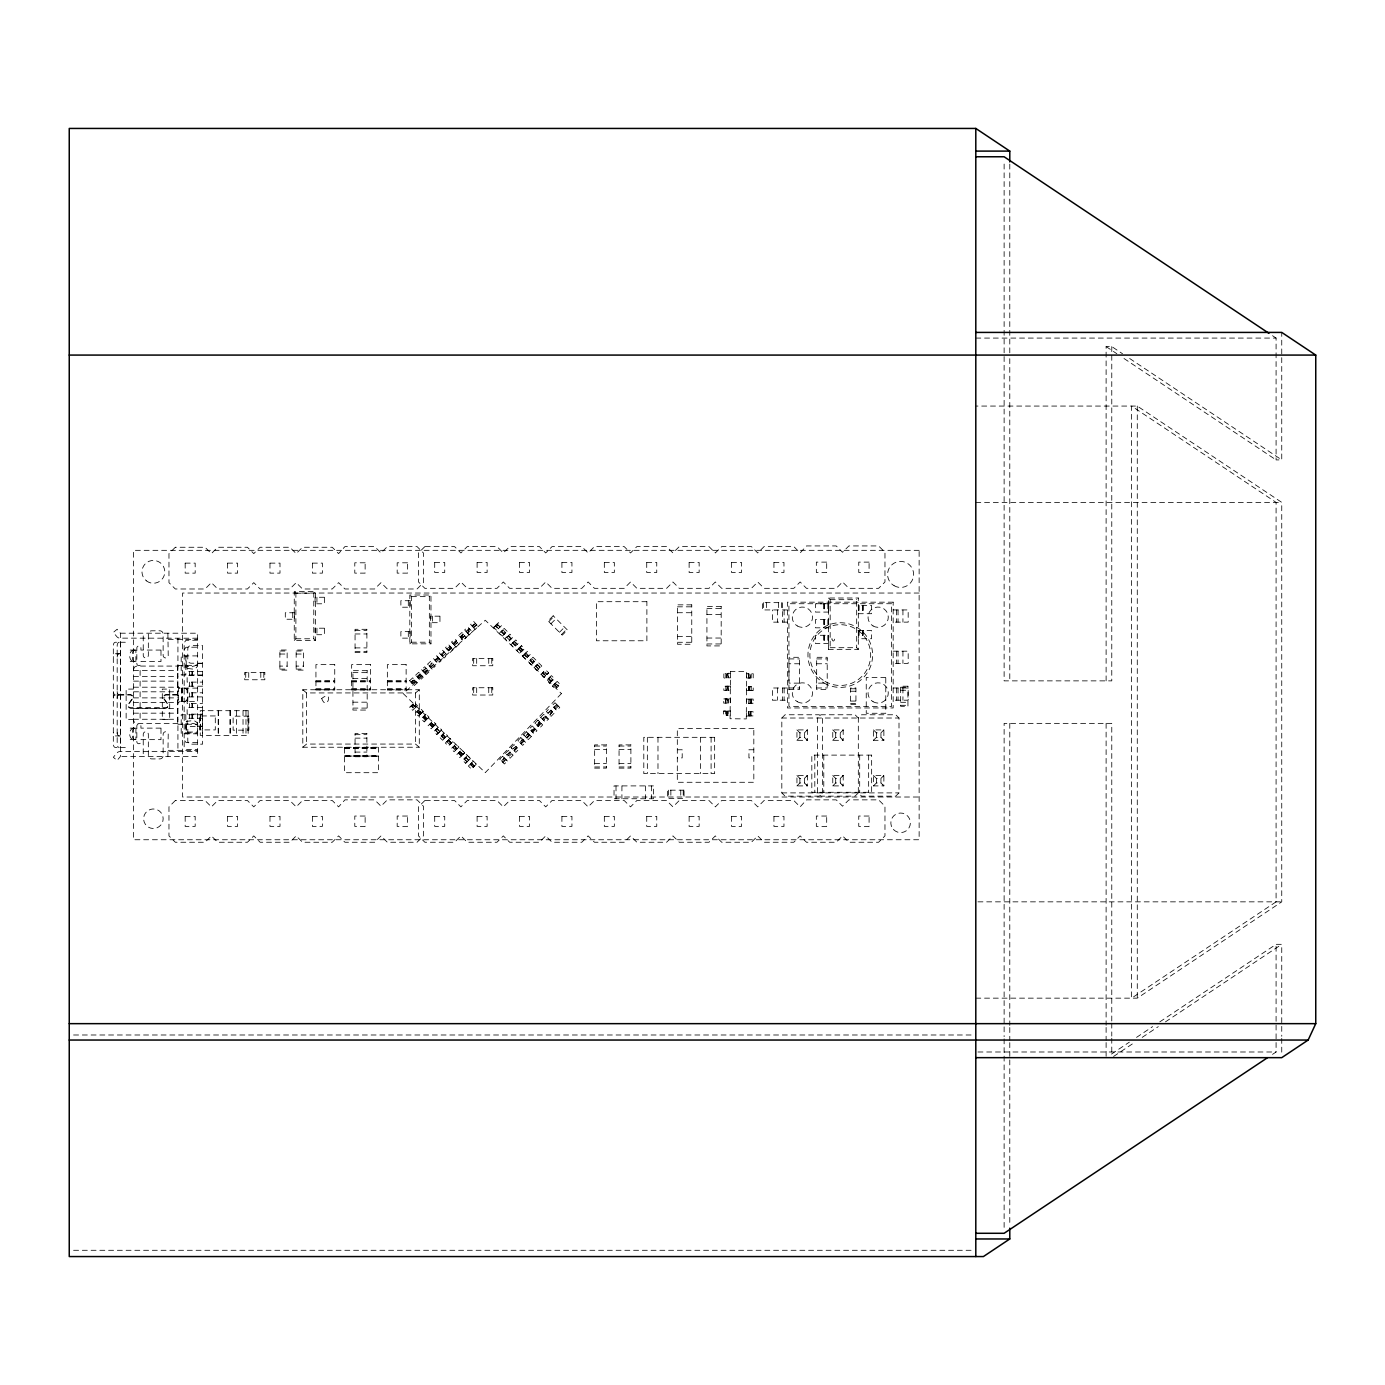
<?xml version="1.0" encoding="UTF-8"?>
<svg xmlns="http://www.w3.org/2000/svg" width="1385" height="1385" viewBox="0 0 1385 1385"><rect width="100%" height="100%" fill="white"/><g stroke="black" fill="none" stroke-linecap="round" stroke-linejoin="round"><path stroke-width="0.75" stroke-dasharray="5 3.75" d="M135.903 661.563L135.903 650.067M186.144 667.778C184.205 662.168 189.901 669.699 192.913 666.272A5.194 4.259 0 0 0 197.639 662.255L197.639 665.077A5.194 4.259 0 0 1 192.913 669.111L186.265 668.28L186.144 655.901M279.874 666.098L279.874 650.015L287.145 650.015L287.145 670.115L279.874 670.115L279.874 666.098L287.145 666.098M296.148 666.098L296.148 650.015L303.436 650.015L303.436 670.115L296.148 670.115L296.148 666.098L303.436 666.098M789 689.591L799.526 689.591L799.526 657.304L789 657.304M816.665 683.134L816.665 657.304L827.209 657.304L827.209 689.591L816.665 689.591L816.665 683.134L827.209 683.134M828.507 649.357L828.507 598.008L858.319 598.008L858.319 649.357L828.507 649.357L830.169 647.695L830.169 599.67L828.507 598.008M850.58 701.07L850.58 687.947L855.93 687.947L855.93 704.342L850.58 704.342L850.58 701.07L855.93 701.07M858.319 649.357L856.674 647.695L856.674 599.67L858.319 598.008M120.391 642.259L120.391 747.45M749.112 690.561L746.48 690.544L746.515 686.371L748.748 686.423L748.731 690.648L749.735 690.648M748.731 678.044L748.748 673.82L746.515 673.768L746.48 677.992L749.233 678.044L753.198 677.992L753.232 673.768L746.515 673.803M748.991 690.613L749.025 686.406M748.991 678.027L749.025 673.803M749.874 690.578C748.904 685.09 751.934 685.125 750.687 690.613L753.198 690.578L753.232 686.371L748.696 686.389M749.112 677.975L750.687 678.027L750.047 673.751L750.514 677.975M751.207 677.992L751.241 673.785M751.241 686.371L751.207 690.596L753.198 690.613M728.025 677.819L728.06 673.595L723.87 673.595L723.836 677.836C730.016 680.416 724.39 670.981 730.57 673.681L730.536 677.836L728.302 677.802L728.337 673.577M725.809 677.836L725.844 673.612L723.87 673.664M725.809 690.423L725.844 686.216L723.87 686.181L723.836 690.423L728.354 690.423M727.263 686.216C726 699.39 726.502 676.884 728.025 690.423M728.337 686.181L728.302 690.388L730.536 690.44L730.57 686.216L727.817 686.164M725.705 703.113L725.757 698.888L723.766 698.854L723.714 703.113L730.432 703.147L730.484 698.923L727.731 698.854M727.09 698.923L726.277 698.871C724.303 707.925 729.808 700.308 726.467 698.871M727.921 703.113L727.973 698.888M728.181 703.078L728.233 698.871M184.17 649.703L185.988 647.262L197.639 647.176M133.549 669.37L134.501 667.051L136.838 666.081L177.921 666.081M197.639 638.225L120.391 638.139A4.19 4.19 0 0 1 116.652 636.425L113.328 632.408L117.119 629.275L120.391 633.205L120.391 756.487L117.119 760.434L113.328 757.283L116.652 753.284A4.19 4.19 0 0 1 120.391 751.553L197.639 751.553M502.634 756.227L499.673 759.24L501.301 760.78L504.607 758.132M505.369 753.423L508.33 750.41L510.961 752.973M511.065 747.606L514.025 744.593L515.635 746.151L512.692 749.164L511.065 747.606L515.809 752.349L518.786 749.32L515.861 746.463L512.848 749.354M520.847 737.616L517.903 740.629L519.513 742.187L522.474 739.174L523.478 740.179M537.934 720.183L534.991 723.195L536.601 724.736L539.561 721.723L537.951 720.148L540.271 722.433M540.687 717.378L543.63 714.366L545.24 715.906L542.297 718.919L545.43 722.122L548.391 719.092L546.971 717.707L544.028 720.719M509.94 751.951L506.997 754.981L505.387 753.405M534.35 728.146L536.982 730.726L534.039 733.738L530.853 730.536L534.212 727.887M547.993 713.102L550.936 710.09L551.663 710.799L554.069 713.292L551.126 716.305L546.383 711.544L549.326 708.549L550.936 710.09M557.134 704.878L559.765 707.475L556.805 710.488L553.688 707.302L556.995 704.636M501.474 760.988L504.417 757.976L505.49 759.032M506.927 754.946L510.113 752.159L513.073 755.154L511.602 753.786L508.728 756.764M519.687 742.377C530.957 733.808 513.939 749.995 523.703 740.421M525.382 736.578L528.343 733.565M531.078 730.761L534.575 728.25M536.774 724.944L539.717 721.931M542.47 719.127L545.413 716.114M548.166 713.31L551.109 710.297M556.805 704.48L553.619 707.268M510.667 752.747L507.862 755.933L511.325 753.371M514.095 750.618L516.415 747L515.584 746.117M532.325 732.007L531.684 731.401L535.268 728.995M540.6 722.918L537.38 725.584L539.735 727.939L542.695 724.892L540.046 722.329M557.411 705.138L554.467 708.15L555.108 708.756L557.67 705.467M502.305 761.906L505.629 759.188L502.305 761.802M514.06 750.566L516.882 747.398M531.303 736.526L528.343 739.555L526.646 737.911L529.537 734.76L528.101 733.323M532.29 731.955L534.61 728.354M537.986 726.138L540.271 722.554M503.032 762.581L505.975 759.569L507.395 760.954L504.417 763.983L501.231 760.763M514.424 750.947L517.367 747.935M521.245 743.97L524.205 740.958L525.59 742.36L522.647 745.372L519.462 742.152M526.941 738.153L529.901 735.141M535.597 729.324L532.636 732.336L534.056 733.721M538.332 726.519L541.275 723.507M549.724 714.902L552.667 711.89M555.42 709.085L558.363 706.073M513.091 755.137L510.113 758.166L507.343 755.327M177.921 703.234L179.565 701.589M315.416 640.407L313.789 638.779L313.789 593.195L315.416 591.568L294.261 591.568L294.261 640.407L315.416 640.407L315.416 591.568M294.261 640.407L295.888 638.779L295.888 593.195L294.261 591.568M430.977 643.835L429.35 642.207L429.35 596.641L430.977 595.013L409.822 595.013L409.822 643.835L430.977 643.835L430.977 595.013M409.822 643.835L411.449 642.207L411.449 596.641L409.822 595.013M415.569 707.441L412.678 710.315L409.683 707.337L412.124 704.948L414.479 708.583L411.501 705.606L414.496 702.645L417.474 705.623L415.188 707.925M409.718 707.354L411.103 705.952L414.098 708.93M493.735 627.422L495.293 625.864L498.236 628.773L496.661 630.348L493.701 627.388L495.622 625.431M495.241 625.847L498.479 622.679L501.474 625.674L498.219 628.825M421.057 713.465L418.426 716.062L415.448 713.085L417.803 710.765L420.226 714.331L417.197 711.388L420.261 708.41M504.002 634.52L502.409 636.096L499.448 633.135L501.006 631.543L504.002 634.52L507.222 631.422L504.227 628.426L501.612 631.058M499.483 633.17L502.288 630.313M421.629 712.894L423.187 711.336L420.244 708.393M423.239 711.388L421.663 712.981L418.668 709.986M426.009 714.158L421.196 718.832L424.208 721.845L426.805 719.213M508.243 635.888C514.926 645.133 507.568 631.82 505.231 638.935L508.191 641.878L512.987 637.187L509.974 634.174L507.1 637.083L509.732 640.337M424.174 721.827L425.628 720.373L422.615 717.465M427.047 719.092L429.004 717.153L425.991 714.141M433.955 725.982L435.894 724.043L432.899 721.048L428.103 725.74L431.099 728.752L433.713 726.121M513.125 642.553L515.757 639.957L518.734 642.934L516.328 645.289L513.714 642.017M435.842 723.991L434.284 725.567L431.341 722.658M439.46 731.869L436.846 734.483L433.851 731.505L438.664 726.831L441.642 729.791L440.032 731.315M516.744 650.448L518.631 648.44M518.873 648.318L521.504 645.704L524.482 648.682L519.669 653.374L516.709 650.396M520.119 647.159L521.539 645.739M548.772 621.657L553.913 616.498M436.812 734.448L438.231 733.029M550.901 623.787L556.043 618.628M444.343 738.551C445.987 736.214 440.568 733.358 439.616 737.253L442.611 740.248L445.226 737.634M522.509 656.196L524.067 654.638L527.01 657.546L525.434 659.122L522.457 656.161L524.396 654.205M524.015 654.62L527.252 651.469L530.247 654.447L526.992 657.598M447.805 740.629L445.364 743.018L448.376 746.013L453.172 741.321M447.113 741.321L450.177 738.326L453.137 741.304M559.436 632.304L564.578 627.163M532.775 663.294L531.182 664.887L528.222 661.909L529.78 660.316L532.775 663.294L534.333 661.874L535.995 660.195L533 657.2L529.762 660.368M561.566 634.451L566.707 629.292M456.738 749.147L454.107 751.743L451.129 748.766L455.942 744.091L458.902 747.052L456.981 749.008M534.004 667.708L538.765 662.965M538.748 662.948L541.76 665.96L540.081 667.622L536.93 670.634L533.969 667.674M462.728 754.773L464.667 752.834L461.672 749.822L456.877 754.513L459.872 757.526L462.486 754.894M540.912 674.616L542.453 672.971L545.43 675.949L548.65 672.868L545.655 669.855M545.638 675.793L542.643 672.798L545.673 669.873M464.616 752.765L463.057 754.34L460.114 751.432M545.43 675.949L543.838 677.542L540.877 674.582M548.633 672.85L547.231 674.253L544.253 671.258M467.438 755.604L462.625 760.278L465.637 763.274L468.234 760.642M465.585 763.222L467.005 761.802M468.805 760.088L470.433 758.582L467.42 755.587M549.603 683.29L554.415 678.615L551.403 675.62L548.183 678.788M469.827 764.589L468.39 766.026L471.385 769.039L476.18 764.33L473.185 761.334L470.294 764.139L472.787 767.636M552.425 686.129L554.312 684.121M555.749 682.84L557.185 681.385L560.163 684.363L558.501 686.042L554.814 683.723L555.749 682.84L558.744 685.748M781.815 718.019L785.07 714.764L819.245 714.764L822.5 718.019L822.5 792.895L819.245 796.15L785.07 796.15L781.815 792.895L781.815 718.019L899.003 718.019L899.003 792.895L895.749 796.15L861.574 796.15L858.319 792.895L858.319 718.019L861.574 714.764L895.749 714.764L899.003 718.019M796.946 740.317L799.889 737.391L804.443 737.391L807.368 740.317L796.946 740.334L796.946 729.912L807.368 729.912L807.368 740.317L806.243 739.192M832.766 740.317L835.692 737.391L840.262 737.391L843.188 740.317L832.766 740.334L832.766 729.912L843.188 729.912L843.188 740.317L842.045 739.192M796.946 785.901L799.889 782.975L804.443 782.975L807.368 785.901L796.946 785.901L796.946 775.479L807.368 775.479L807.368 785.901L806.243 784.776M873.45 740.317L876.393 737.391L880.947 737.391L883.872 740.317L883.872 729.912L873.45 729.912L873.45 740.317L883.872 740.334L882.747 739.192M832.766 785.901L835.692 782.975L840.262 782.975L843.188 785.901L832.766 785.901L832.766 775.479L843.188 775.479L843.188 785.901L842.045 784.776M858.319 792.895L855.064 796.15L820.872 796.15L817.617 792.895L817.617 718.019L820.872 714.764L855.064 714.764L858.319 718.019M873.45 785.901L876.393 782.975L880.947 782.975L883.872 785.901L883.872 775.479L873.45 775.479L873.45 785.901L883.872 785.901L882.747 784.776M421.681 712.911L420.382 714.193M512.502 643.107C513.852 639.524 519.063 644.804 515.48 646.085M518.994 648.093L518.302 648.873L521.262 651.781M438.803 732.613L440.101 731.332M439.72 731.747L437.089 728.406M442.871 734.102L441.417 735.522L444.395 738.517M444.672 738.136L447.407 735.556L444.412 732.561L442.836 734.154L445.468 737.495M454.384 745.615L456.617 749.354L452.93 747.034L456.496 749.372M542.418 673.041L543.716 671.742M467.576 761.386L468.874 760.105M468.494 760.521L465.862 757.179M474.241 766.269L471.61 762.945M556.909 687.531L558.415 686.06L555.385 683.117L554.554 684M426.701 719.438L424.225 715.906M530.143 659.952L531.044 659.087M451.25 743.122L450.246 744.091M537.103 664.644L535.874 665.856L538.73 668.886M548.564 678.373L549.464 677.507M555.506 683.065L554.277 684.259L557.151 687.289M495.865 625.293C496.73 622.834 501.214 627.232 498.964 628.063L496.522 624.548M473.999 766.407L473.116 767.325M426.147 719.958L423.568 716.512M522.232 650.933L519.548 647.574M534.194 661.926C530.594 663.328 528.949 654.343 534.246 661.891M536.376 665.354C540.842 665.423 540.548 671.69 536.41 665.302M473.324 767.151L470.744 763.706M409.614 680.71L412.747 677.836L414.738 680.018M415.604 675.188L418.72 672.314L423.204 677.3L420.122 680.139L418.668 678.494M439.686 659.122L436.673 655.746L433.54 658.637L435.859 661.216L438.041 663.605L441.157 660.732L439.634 659.104L436.535 661.961M448.29 650.586L445.52 647.574L448.636 644.717L450.627 646.899M454.003 644.787L451.493 642.069L454.609 639.195C460.01 641.549 452.428 643.211 454.522 645.427M458.677 635.455L461.794 632.581C467.593 635.369 457.154 637.637 463.231 640.372M409.648 680.693L411.016 682.182L414.063 679.308M420.053 673.785L416.954 676.642L415.621 675.17L418.651 678.546M426.026 668.262L422.927 671.119L421.577 669.665L424.71 666.791L429.177 671.777L426.095 674.634L424.225 672.625M433.643 664.627L430.545 667.483L432.068 669.128L435.184 666.254L432.293 662.999L430.683 661.268L427.567 664.159L428.969 665.631L432.016 662.74M434.89 660.091L437.989 657.234L436.656 655.763M440.88 654.568L443.979 651.712M449.952 646.189L446.853 649.046L445.572 647.539M455.942 640.666L452.826 643.523L451.51 642.051M463.109 634.053L460.01 636.91L458.695 635.438L461.447 638.45M466.001 631.387L469.099 628.53M473.272 627.37L475.124 629.396L478.258 626.505L473.757 621.536L470.623 624.41L472.025 625.899L475.072 623.008M412.141 683.411C410.116 680.035 416.521 678.442 417.231 682.805L414.132 685.662M418.235 678.148L417.283 677.04L420.348 674.131M430.077 666.86L429.246 666.012C439.062 657.286 423.429 672.764 433.488 664.402M453.657 644.406L456.271 641.065L459.093 644.198M463.404 634.382L460.478 637.464M475.367 623.354L472.302 626.262L473.41 627.405M447.545 649.738C450.298 651.158 453.813 637.498 448.55 650.95M467.282 632.893L469.151 634.901L472.268 632.027L469.377 628.79L466.676 632.201L470 629.517L467.766 627.059L464.65 629.933L467.16 632.633M412.436 683.826L415.535 680.97M418.426 678.304L421.525 675.447M424.399 672.781L427.498 669.924M436.362 661.753L439.46 658.896M442.3 656.109L444.031 658.083L447.147 655.209L442.646 650.24L439.53 653.114L442.3 656.109L445.451 653.374M448.324 650.708L451.423 647.851M454.315 645.185L457.639 642.571M461.482 638.572L464.598 635.715M473.445 627.526L476.561 624.67M418.582 678.511L421.681 675.655M427.671 670.132L424.572 673.006L426.147 674.599M442.507 656.438L445.606 653.582L447.13 655.226M450.627 647.003L451.648 648.093L448.498 650.915L450.004 652.577M459.11 644.181L456.011 647.037L454.47 645.41L457.569 642.536M464.754 635.923L461.655 638.779L463.161 640.424L466.295 637.55L463.577 634.607M473.618 627.751L476.717 624.877M450.021 652.56L453.12 649.686L451.597 648.059M426.545 719.49L422.996 717.101M519.098 648.059L519.756 647.401L522.682 650.413M458.625 752.817L459.318 752.142L462.226 755.171M302.796 747.242L306.552 744.057L415.535 744.057L419.291 747.242L419.291 689.747L302.796 689.747L302.796 747.242L419.291 747.242M302.796 689.747L306.552 692.933L415.535 692.933L419.291 689.747M975.802 998.152L1137.275 998.152L1281.748 901.843L1281.748 502.391L1137.275 406.065L975.802 406.065M1111.48 1054.072L1129.364 1042.143M1136.531 1037.382L1152.632 1026.631M1159.782 1021.87L1276.087 944.328L1281.748 944.328L1281.748 1036.274M1113.575 1056.461L1135.042 1042.143M1142.192 1037.382L1158.293 1026.631M1165.46 1021.87L1281.748 944.328M1272.503 1054.366L1276.087 1051.994L1276.087 944.328M118.625 695.01L118.21 695.287A3.289 2.043 -90 0 0 117.188 698.144M749.735 699.079L753.146 699.061L753.146 703.268L749.441 703.268M749.822 699.061L750.255 703.216M748.61 715.958L746.394 716.062L746.359 711.821L753.059 711.665L753.111 715.906L749.406 715.941M750.566 711.734L750.393 715.976M726.484 711.094L726.917 715.266L723.593 715.283L723.593 711.042L727.298 711.059M726.761 673.681L726.329 677.819L728.354 677.819M197.639 724.615A5.194 4.259 0 0 0 192.913 720.598L186.265 721.412L186.144 733.808M134.016 650.067C128.234 650.136 128.234 661.493 134.016 661.563M134.016 728.129C128.234 728.198 128.234 739.573 134.016 739.642M167.879 756.487L168.226 734.292A2.545 2.545 0 0 0 165.681 731.747A2.545 2.545 0 0 0 163.136 734.292L163.136 755.621A3.289 3.289 0 0 1 159.846 758.911L151.623 758.911A3.289 3.289 0 0 1 148.334 755.621L148.334 734.292A2.545 2.545 0 0 0 145.789 731.747A2.545 2.545 0 0 0 143.244 734.292L143.244 756.487M726.917 711.042L726.554 715.283M178.907 665.423L177.592 666.739L177.592 722.953L178.907 724.268M749.787 703.251C752.193 703.753 751.536 697.451 748.61 699.096M750.705 711.682L749.787 715.941M727.229 686.25L725.913 686.233M726.623 715.214L728.129 715.214M749.147 716.028L748.592 711.803M749.493 690.561L750.514 690.561M749.683 703.338L748.61 703.32M727.471 698.94L723.766 698.94M748.679 699.131L746.428 699.113L746.428 703.32L749.181 703.355M975.802 338.079L1276.087 338.079L1276.087 459.907L1281.748 459.907L1281.748 332.417M1106.113 680.866L1106.113 346.579L1111.774 346.579L1122.508 353.729M975.802 502.391L1281.748 502.391M434.7 562.448L444.724 562.448L444.724 572.472L434.7 572.472L434.7 562.102M477.115 562.448L487.122 562.448L487.122 572.472L477.115 572.472L477.115 562.102M519.513 562.448L529.537 562.448L529.537 572.472L519.513 572.472L519.513 562.102M561.912 562.448L571.936 562.448L571.936 572.472L561.912 572.472L561.912 562.102M604.327 562.448L614.334 562.448L614.334 572.472L604.327 572.472L604.327 562.102M646.726 562.448L656.75 562.448L656.75 572.472L646.726 572.472L646.726 562.102M689.124 562.448L699.148 562.448L699.148 572.472L689.124 572.472L689.124 562.102M731.54 562.448L741.546 562.448L741.546 572.472L731.54 572.472L731.54 562.102M773.938 562.448L783.962 562.448L783.962 572.472L773.938 572.472L773.938 562.102M185.174 563.124L195.181 563.124L195.181 573.13L185.174 573.13L185.174 562.777M227.573 563.124L237.597 563.124L237.597 573.13L227.573 573.13L227.573 562.777M269.971 563.124L279.995 563.124L279.995 573.13L269.971 573.13L269.971 562.777M312.387 563.124L322.393 563.124L322.393 573.13L312.387 573.13L312.387 562.777M919.138 593.04L182.56 593.04L182.56 797.016L919.138 797.016M295.888 593.195L313.789 593.195M411.449 596.641L429.35 596.641M830.169 599.67L856.674 599.67M677.49 606.82L691.756 606.82M706.921 608.5L721.187 608.5M787.372 609.937L762.391 609.937L762.391 602.648L782.49 602.648L782.49 622.142M893.169 609.937L908.179 609.937L908.179 622.142L893.169 622.142M828.68 612.083L815.488 612.083L815.488 603.808L828.68 603.808L828.68 612.083L828.351 603.808M677.49 612.724L691.756 612.724M858.319 613.711L871.511 613.711L871.511 605.418L858.319 605.418L858.492 613.711M706.921 614.403L721.187 614.403M787.372 622.142L772.38 622.142L772.38 609.937M828.68 627.82L815.488 627.82L815.488 619.545L828.68 619.545L828.351 627.82M355.062 630.487L366.886 630.487M858.319 630.452L871.511 630.452L871.511 638.727L858.319 638.727L858.492 630.452M120.391 633.205L197.639 633.205L197.639 756.487L120.391 756.487M355.062 633.966L366.886 633.966M677.49 636.373L691.756 636.373M706.921 638.035L721.187 638.035M295.888 638.779L313.789 638.779M168.226 639.351L197.639 639.351M197.639 640.216L185.988 640.303L184.17 642.675L184.17 747.017L185.988 749.406L197.639 749.493M125.325 642.259L115.37 642.259A3.289 2.043 90 0 0 113.328 645.548L113.328 744.16A3.289 2.043 -90 0 0 115.37 747.45L125.325 747.45M411.449 642.207L429.35 642.207M677.49 642.276L691.756 642.276M828.68 643.558L815.488 643.558L815.488 635.282L828.68 635.282L828.68 643.558L828.351 635.282M706.921 643.956L721.187 643.956M830.169 647.695L856.674 647.695M355.062 647.903L366.886 647.903M130.207 650.067L136.838 650.067M279.874 651.019L287.145 651.019M296.148 651.019L303.436 651.019M893.169 651.175L908.179 651.175L908.179 663.38L893.169 663.38M355.062 651.4L366.886 651.4M120.391 653.755L115.37 653.755A3.289 2.043 -90 0 0 113.328 657.044M279.874 654.032L287.145 654.032M296.148 654.032L303.436 654.032M197.639 655.901L181.21 655.901L181.21 674.962L202.574 674.962M789 658.914L799.526 658.914M816.665 658.914L827.209 658.914M130.207 661.563L136.838 661.563M202.574 663.207L191.078 663.207A3.289 3.289 0 0 1 187.789 659.918L187.789 648.821A3.289 3.289 0 0 1 191.078 645.548L202.574 645.548L202.574 744.16L191.078 744.16A3.289 3.289 0 0 1 187.789 740.871L187.789 729.774A3.289 3.289 0 0 1 191.078 726.484L202.574 726.484M197.639 663.571L202.574 663.571M799.526 663.761L789 663.761L789 683.134L799.526 683.134M816.665 663.761L827.209 663.761M177.921 665.423L197.639 665.423M279.874 669.111L287.145 669.111M296.148 669.111L303.436 669.111M133.549 670.444L177.921 670.444M202.574 671.431L187.131 671.431L187.131 665.423M352.933 672.643L367.181 672.643M202.574 675.534L187.131 675.534L187.131 682.112L202.574 682.112M133.549 676.521L177.921 676.521M352.933 678.546L367.181 678.546M315.936 680.797L334.737 680.797M351.651 680.797L370.436 680.797M387.35 680.797L406.134 680.797M133.549 681.126L177.921 681.126M315.936 681.264L334.737 681.126M351.651 681.264L370.436 681.126M387.35 681.126L406.134 681.264M315.936 681.87L334.737 681.87M351.651 681.87L370.436 681.87M387.35 681.87L406.134 681.87M202.574 686.216L187.131 686.216L187.131 692.794L202.574 692.794M133.549 687.202L177.921 687.202M900.648 687.22L907.937 687.22M789 687.981L799.526 687.981M816.665 687.981L827.209 687.981M197.639 688.103L178.423 688.103L178.423 701.589L197.639 701.589M787.372 687.999L772.38 687.999L772.38 700.204L787.372 700.204M893.169 687.999L908.179 687.999L908.179 700.204L893.169 700.204M315.936 688.674L334.737 688.674M351.651 688.674L370.436 688.674M387.35 688.674L406.134 688.674M850.58 688.778L855.93 688.778M133.549 689.089L126.139 689.089L126.139 694.681M315.936 689.418L334.737 689.28M351.651 689.28L370.436 689.418M387.35 689.418L406.134 689.28M900.648 690.232L907.937 690.232M850.58 691.236L855.93 691.236M133.549 691.808L177.921 691.808M177.592 694.681L166.01 694.681A2.631 2.631 0 0 0 163.845 698.802L167.568 704.238A2.303 2.303 0 0 1 165.681 707.839L130.675 707.839A2.303 2.303 0 0 1 128.77 704.238L132.51 698.802A2.631 2.631 0 0 0 130.328 694.681L114.349 694.404A3.289 2.043 -90 0 1 113.328 691.565M177.592 695.01L166.01 695.01A2.303 2.303 0 0 0 164.105 698.611L167.845 704.047A2.631 2.631 0 0 1 165.681 708.168L130.675 708.168A2.631 2.631 0 0 1 128.511 704.047L132.233 698.611A2.303 2.303 0 0 0 130.328 695.01L114.349 695.287A3.289 2.043 -90 0 0 113.328 698.144M202.574 696.897L187.131 696.897L187.131 703.476L202.574 703.476M133.549 697.884L177.921 697.884M352.933 702.178L367.181 702.178M900.648 702.299L907.937 702.299M133.549 702.489L177.921 702.489M751.12 703.199L753.146 703.199M850.58 703.528L855.93 703.528M900.648 705.311L907.937 705.311M202.574 707.596L187.131 707.596L187.131 714.158L202.574 714.158M352.933 708.099L367.181 708.099M133.549 708.566L177.921 708.566M730.31 711.042L728.06 710.972L728.06 715.197L730.31 715.197L730.293 710.99M723.593 711.111L725.601 711.111L725.567 715.266M133.549 713.171L177.921 713.171M202.574 714.747L181.21 714.747L181.21 733.808L197.639 733.808M202.574 718.278L187.131 718.278L187.131 724.268M133.549 719.265L177.921 719.265M133.549 719.508L126.139 719.508L126.139 695.01M177.921 723.611L136.838 723.611L134.501 722.658L133.549 720.321M177.921 724.268L197.639 724.268M197.639 726.121L202.574 726.121M130.207 728.129L136.838 728.129M186.144 732.977L197.639 732.977M796.946 729.912L799.889 732.838L804.443 732.838L807.368 729.912L804.443 732.838L804.443 737.391M832.766 729.912L835.692 732.838L840.262 732.838L843.188 729.912L840.245 732.838L840.262 737.391M873.45 729.912L876.393 732.838L880.947 732.838L883.872 729.912L880.947 732.838L880.947 737.391M355.062 734.656L366.886 734.656M120.391 735.937L115.37 735.937A3.289 2.043 -90 0 1 113.328 732.648M355.062 738.136L366.886 738.136M130.207 739.642L136.838 739.642M197.639 742.516L185.988 742.429L184.17 739.988M594.65 746.048L606.457 746.048M619.06 746.048L630.885 746.048M344.623 747.571L378.451 747.571M344.623 747.883L378.451 747.883M344.623 748.021L378.451 748.021M344.623 748.644L378.451 748.644M594.65 749.527L606.457 749.527M619.06 749.527L630.885 749.527M677.317 749.77L682.199 749.77L682.199 757.907L677.317 757.907M753.821 749.77L748.939 749.77L748.939 757.907L753.821 757.907M168.226 750.341L197.639 750.358M355.062 752.09L366.886 752.09M344.623 755.431L378.451 755.431M355.062 755.569L366.886 755.569M344.623 756.504L378.451 756.504M594.65 763.481L606.457 763.481M619.06 763.481L630.885 763.481M594.65 766.961L606.457 766.961M619.06 766.961L630.885 766.961M796.946 775.479L799.889 778.422L804.443 778.422L807.368 775.479L804.443 778.405L804.443 782.975M832.766 775.479L835.692 778.422L840.262 778.422L843.188 775.479L840.245 778.405L840.262 782.975M873.45 775.479L876.393 778.422L880.947 778.422L883.872 775.479L880.947 778.405L880.947 782.975M781.815 792.895L899.003 792.895M185.174 816.371L195.181 816.371L195.181 826.395L185.174 826.395L185.174 816.025M227.573 816.371L237.597 816.371L237.597 826.395L227.573 826.395L227.573 816.025M269.971 816.371L279.995 816.371L279.995 826.395L269.971 826.395L269.971 816.025M312.387 816.371L322.393 816.371L322.393 826.395L312.387 826.395L312.387 816.025M434.7 816.371L444.724 816.371L444.724 826.395L434.7 826.395L434.7 816.025M477.115 816.371L487.122 816.371L487.122 826.395L477.115 826.395L477.115 816.025M519.513 816.371L529.537 816.371L529.537 826.395L519.513 826.395L519.513 816.025M561.912 816.371L571.936 816.371L571.936 826.395L561.912 826.395L561.912 816.025M604.327 816.371L614.334 816.371L614.334 826.395L604.327 826.395L604.327 816.025M646.726 816.371L656.75 816.371L656.75 826.395L646.726 826.395L646.726 816.025M689.124 816.371L699.148 816.371L699.148 826.395L689.124 826.395L689.124 816.025M731.54 816.371L741.546 816.371L741.546 826.395L731.54 826.395L731.54 816.025M773.938 816.371L783.962 816.371L783.962 826.395L773.938 826.395L773.938 816.025M977.948 901.843L1281.748 901.843M73.578 1034.993L973.638 1034.993M977.948 1051.994L1276.087 1051.994M73.578 1250.291L973.638 1250.291M167.879 633.205L168.226 655.399A2.545 2.545 0 0 1 165.681 657.944A2.545 2.545 0 0 1 163.136 655.399L163.136 634.088A3.289 3.289 0 0 0 159.846 630.798L151.623 630.798A3.289 3.289 0 0 0 148.334 634.088L148.334 655.399A2.545 2.545 0 0 1 145.789 657.944A2.545 2.545 0 0 1 143.244 655.399L143.244 633.205M118.625 694.681L118.21 694.404A3.289 2.043 -90 0 1 117.188 691.565M1272.503 335.689L1276.087 338.079M1129.675 358.507L1281.748 459.907M1106.113 346.579L1116.847 353.729M1123.997 358.507L1276.087 459.907M556.631 704.273L554.987 702.766L552.061 705.744L553.688 707.302M548.373 719.109L545.742 716.512M540.704 717.361L542.297 718.919M533.866 727.54L532.204 726.034L529.295 729.012L530.905 730.553M531.286 736.543L528.377 733.686M523.617 734.794L526.629 737.824M520.812 737.651L522.474 739.174M525.556 742.395L523.513 740.352M502.599 756.262L504.469 758.097M507.377 760.971L504.746 758.374M545.603 716.27L546.279 717.101M536.549 724.719L538.038 726.277M497.059 624.064L500.054 627.059M502.824 629.829L505.802 632.806M508.572 635.577L511.567 638.572M514.337 641.342L517.315 644.319M520.085 647.089L523.063 650.067M525.833 652.837L528.828 655.832M531.598 658.602L534.575 661.58M537.345 664.35L540.34 667.345M550.001 677.023L552.996 680M495.466 625.605L498.444 628.6M501.214 631.37L504.209 634.347M512.727 642.882L515.705 645.86M518.475 648.63L521.47 651.608M524.24 654.395L527.218 657.373M529.988 660.143L532.965 663.121M548.408 678.563L551.386 681.541M506.772 637.29L509.749 640.268M535.545 666.064L538.523 669.042M551.178 681.714L548.2 678.719L546.677 680.364L549.62 683.307M553.948 684.484L556.943 687.462L555.35 689.055L552.39 686.077M412.92 704.238L415.898 707.216M424.433 715.751L427.411 718.728M448.601 739.919L451.579 742.897M454.349 745.667L457.327 748.662M412.713 704.411L415.69 707.389M418.46 710.159L421.455 713.136M431.133 722.814L434.111 725.809M436.881 728.579L439.859 731.557M442.629 734.327L445.624 737.305M448.394 740.092L451.372 743.07M459.907 751.588L462.884 754.583M465.654 757.353L468.632 760.33M471.402 763.1L474.397 766.095M430.475 723.42L433.453 726.398M447.736 740.681C452.41 743.78 450.402 745.84 447.182 741.287M429.904 724.009L432.899 727.004M458.677 752.782L461.672 755.777M470.19 764.295L473.168 767.29M416.868 711.7L419.845 714.677M429.523 724.355L432.501 727.35M435.271 730.12L438.266 733.098M441.036 735.868L444.014 738.863M446.784 741.633L449.779 744.611M452.549 747.381L455.526 750.358M458.297 753.146L461.274 756.123M464.044 758.893L467.039 761.871M177.921 686.475L179.565 688.103M551.161 710.418C554.069 711.249 549.724 716.097 548.702 713.812L552.182 711.353M529.208 734.535L526.594 737.772M469.203 634.849L467.715 633.239L470.571 630.192L466.953 632.512M454.557 645.375L456.046 647.003M430.631 667.449L432.085 669.111M421.611 669.648L424.104 672.383M417.214 682.822L415.708 681.178L412.609 684.034L414.115 685.679M472.025 625.899L473.151 627.128M428.969 665.631L429.869 666.601M411.016 682.182L412.263 683.671M441.14 654.828L442.04 655.815M424.364 672.66C419.845 667.483 433.73 668.141 423.394 671.69M436.067 661.337L435.219 660.489L438.664 658.031M414.738 680.104L411.657 682.84M475.54 623.562L472.666 626.557M438.664 657.944L435.357 660.645M420.382 674.183L420.988 674.841L417.629 677.334M751.085 711.717L751.12 715.924M748.852 711.786L748.904 715.993M751.155 699.061L751.155 703.286M748.939 699.096L748.679 703.355M1281.748 1038.404L1281.748 1053.379M1137.275 406.065L1137.275 998.152M1111.774 346.579L1111.774 680.866L1004.125 680.866L1004.125 161.093M1111.774 1020.987L1111.774 723.368L1004.125 723.368L1004.125 1036.672M1111.774 1023.151L1111.774 1036.084M1111.774 1038.248L1111.774 1053.344M1106.113 723.368L1106.113 1025.298M1106.113 1027.462L1106.113 1040.395M1106.113 1042.559L1106.113 1057.655M1009.786 164.088L1009.786 356.516M1009.786 358.68L1009.786 680.866M1009.786 723.368L1009.786 1025.385M1009.786 1027.549L1009.786 1040.481M1009.786 1042.645L1009.786 1057.742M1009.786 1059.906L1009.786 1226.019M1004.125 1038.837L1004.125 1053.95M1004.125 1056.114L1004.125 1228.98M902.933 609.937L902.933 622.142M902.933 651.175L902.933 663.38M902.933 687.999L902.933 700.204M898.051 609.937L898.051 622.142M898.051 651.175L898.051 663.38M898.051 687.999L898.051 700.204M896.424 609.937L896.424 622.142M896.424 651.175L896.424 663.38M896.424 687.999L896.424 700.204M876.393 732.838L876.393 737.391M876.393 778.405L876.393 782.975M868.655 755.119L868.655 792.289M863.132 605.418L863.132 613.711M863.132 630.452L862.959 638.727M862.89 605.418L862.89 613.711M862.89 630.452L862.89 638.727M862.578 605.418L862.578 613.711M862.578 630.452L862.578 638.727M859.687 755.119L859.687 792.289M859.046 605.418L859.046 613.711M859.046 630.452L859.046 638.727M858.735 605.418L858.665 613.711M858.735 630.452L858.665 638.727M835.692 732.838L835.692 737.391M835.692 778.405L835.692 782.975M828.282 603.808L828.282 612.083M828.282 619.545L828.282 627.82M828.282 635.282L828.282 643.558M827.953 603.808L827.953 612.083M827.953 619.545L827.953 627.82M827.953 635.282L827.953 643.558M824.439 603.808L824.439 612.083M824.439 619.545L824.439 627.82M824.439 635.282L824.439 643.558M824.11 603.808L824.04 612.083M824.11 619.545L824.04 627.82M824.11 635.282L824.04 643.558M823.885 603.808L823.885 612.083M823.885 619.545L823.885 627.82M823.885 635.282L823.885 643.558M823.781 755.119L823.781 792.289M814.813 755.119L814.813 792.289M799.889 732.838L799.889 737.391M799.889 778.405L799.889 782.975M784.118 609.937L784.118 622.142M784.118 687.999L784.118 700.204M782.49 687.999L782.49 700.204M781.486 602.648L781.486 609.937M778.474 602.648L778.474 609.937M777.608 609.937L777.608 622.142M777.608 687.999L777.608 700.204M766.407 602.648L766.407 609.937M763.395 602.648L763.395 609.937M727.8 710.99L727.8 715.214M711.094 737.322L711.094 773.592M700.481 737.322L700.481 773.592M683.238 790.177L683.238 798.574M680.762 790.177L680.762 798.574M670.859 790.177L670.859 798.574M668.384 790.177L668.384 798.574M657.979 737.322L657.979 773.592M651.469 785.901L651.469 798.747M647.349 737.322L647.349 773.592M645.548 785.901L645.548 798.747M621.917 785.901L621.917 798.747M616.013 785.901L616.013 798.747M491.762 658.446L491.762 665.735M491.762 687.739L491.762 695.028M488.749 658.446L488.749 665.735M488.749 687.739L488.749 695.028M476.682 658.446L476.682 665.735M476.682 687.739L476.682 695.028M473.67 658.446L473.67 665.735M473.67 687.739L473.67 695.028M432.501 616.169L432.501 622.679M415.535 692.933L415.535 744.057M408.315 600.709L408.315 607.219M408.315 631.629L408.315 638.139M378.451 747.242L378.451 772.692L344.623 772.692L344.623 747.242M316.94 597.264L316.94 603.791M316.94 628.201L316.94 634.711M306.552 692.933L306.552 744.057M292.737 612.741L292.737 619.251M263.808 672.469L263.808 679.758M260.795 672.469L260.795 679.758M248.729 672.469L248.729 679.758M247.967 716.183L247.967 730.155M245.976 710.695L245.976 735.4M245.716 672.469L245.716 679.758M243.033 710.695L243.033 735.4M236.523 710.695L236.523 735.4M230.239 710.695L230.239 735.4M230.031 710.695L230.031 735.4M218.38 710.695L218.38 735.4M218.189 710.695L218.189 735.4M202.435 710.695L202.435 735.4M200.444 715.941L200.444 729.912M192.428 671.431L192.428 675.534M192.428 682.112L192.428 686.216M192.428 692.794L192.428 696.897M192.428 703.476L192.428 707.596M192.428 714.158L192.428 718.278M191.892 671.431L191.892 675.534M191.892 682.112L191.892 686.216M191.892 692.794L191.892 696.897M191.892 703.476L191.892 707.596M191.892 714.158L191.892 718.278M189.433 671.431L189.433 675.534M189.433 682.112L189.433 686.216M189.433 692.794L189.433 696.897M189.433 703.476L189.433 707.596M189.433 714.158L189.433 718.278M187.789 688.103L187.789 701.589M185.815 655.901L185.815 674.962M185.815 714.747L185.815 733.808M182.024 688.103L182.024 701.589M181.695 688.103L181.695 701.589M177.921 638.225L177.921 751.466M169.697 694.681L169.697 689.089L162.305 689.089L162.305 707.839M169.697 695.01L169.697 719.508L162.305 719.508L162.305 708.168M140.11 670.444L140.11 676.521M140.11 681.126L140.11 687.202M140.11 691.808L140.11 697.884M140.11 702.489L140.11 708.566M140.11 713.171L140.11 719.265M135.903 728.129L135.903 739.642M187.789 697.486A4.103 4.103 0 0 1 183.668 701.589M135.245 739.642A3.289 2.839 -90 0 1 132.389 736.353L132.389 731.418A3.289 2.839 -90 0 1 135.245 728.129M119.231 642.259A3.289 2.043 -90 0 0 117.188 645.548L117.188 744.16A3.289 2.043 -90 0 0 117.777 746.48A3.289 2.043 90 0 0 119.231 747.45M135.245 650.067A3.289 2.839 -90 0 0 132.389 653.339L132.389 658.273A3.289 2.839 -90 0 0 135.245 661.563M183.668 688.103A4.103 4.103 0 0 1 187.789 692.223M117.188 657.044A3.289 2.043 -90 0 1 119.231 653.755M119.231 735.937A3.289 2.043 -90 0 1 117.188 732.648M186.144 724.753L186.144 732.042L197.639 732.042L197.639 727.454A5.194 4.259 0 0 0 192.913 723.42L187.356 723.455L186.144 724.753M730.484 671.396L730.085 718.728L746.273 718.919L746.671 671.587L730.484 671.396M831.883 638.987C833.909 645.306 836.8 634.52 831.883 638.987M321.701 698.507C326.964 712.565 334.114 688.518 321.701 698.507M561.427 693.591L485.269 772.64L403.208 693.591L485.269 620.238L561.427 693.591M526.542 731.799L523.599 734.812L525.157 736.335L528.17 733.358L526.508 731.834M546.019 716.755L543.716 720.39L546.002 716.737M175.324 547.265L168.97 553.602L168.97 582.652L175.324 588.989L205.032 588.989L211.386 582.652L217.722 588.989L247.43 588.989L253.784 582.652L260.12 588.989L289.846 588.989L296.182 582.652L302.536 588.989L332.244 588.989L338.598 582.652L344.934 588.989L374.642 588.989L380.996 582.652L387.333 588.989L417.058 588.989L423.394 582.652L423.394 552.944L417.058 546.59L387.333 546.59L380.996 552.944L374.642 546.59L344.934 546.59L338.598 553.602L332.244 547.265L302.536 547.265L296.182 553.602L289.846 547.265L260.12 547.265L253.784 553.602L247.43 547.265L217.722 547.265L211.386 553.602L205.032 547.265L175.324 547.265M424.866 546.59L418.512 552.944L418.512 581.977L424.866 588.331L454.574 588.331L460.911 581.977L467.264 588.331L496.973 588.331L503.326 581.977L509.663 588.331L539.388 588.331L545.725 581.977L552.061 588.331L581.787 588.331L588.123 581.977L594.477 588.331L624.185 588.331L630.539 581.977L636.875 588.331L666.601 588.331L672.937 581.977L679.273 588.331L708.999 588.331L715.335 581.977L721.689 588.331L751.397 588.331L757.751 581.977L764.087 588.331L793.795 588.331L800.149 581.977L806.485 588.331L836.211 588.331L842.547 581.977L848.901 588.331L878.609 588.331L884.963 581.977L884.963 552.269L878.609 545.932L848.901 545.932L842.547 552.269L836.211 545.932L806.485 545.932L800.149 552.944L793.795 546.59L764.087 546.59L757.751 552.944L751.397 546.59L721.689 546.59L715.335 552.944L708.999 546.59L679.273 546.59L672.937 552.944L666.601 546.59L636.875 546.59L630.539 552.944L624.185 546.59L594.477 546.59L588.123 552.944L581.787 546.59L552.061 546.59L545.725 552.944L539.388 546.59L509.663 546.59L503.326 552.944L496.973 546.59L467.264 546.59L460.911 552.944L454.574 546.59L424.866 546.59M175.324 800.513L168.97 806.866L168.97 835.899L175.324 842.253L205.032 842.253L211.386 835.899L217.722 842.253L247.43 842.253L253.784 835.899L260.12 842.253L289.846 842.253L296.182 835.899L302.536 842.253L332.244 842.253L338.598 835.899L344.934 842.253L374.642 842.253L380.996 835.899L387.333 842.253L417.058 842.253L423.394 835.899L423.394 806.191L417.058 799.855L387.333 799.855L380.996 806.191L374.642 799.855L344.934 799.855L338.598 806.866L332.244 800.513L302.536 800.513L296.182 806.866L289.846 800.513L260.12 800.513L253.784 806.866L247.43 800.513L217.722 800.513L211.386 806.866L205.032 800.513L175.324 800.513M512.519 643.038L510.996 644.683L513.939 647.626L515.497 646.033L512.519 643.038M553.204 615.788L548.062 620.93L562.275 635.161L567.417 630.002L553.204 615.788M424.866 800.513L418.512 806.866L418.512 835.899L424.866 842.253L454.574 842.253L460.911 835.899L467.264 842.253L496.973 842.253L503.326 835.899L509.663 842.253L539.388 842.253L545.725 835.899L552.061 842.253L581.787 842.253L588.123 835.899L594.477 842.253L624.185 842.253L630.539 835.899L636.875 842.253L666.601 842.253L672.937 835.899L679.273 842.253L708.999 842.253L715.335 835.899L721.689 842.253L751.397 842.253L757.751 835.899L764.087 842.253L793.795 842.253L800.149 835.899L806.485 842.253L836.211 842.253L842.547 835.899L848.901 842.253L878.609 842.253L884.963 835.899L884.963 806.191L878.609 799.855L848.901 799.855L842.547 806.191L836.211 799.855L806.485 799.855L800.149 806.866L793.795 800.513L764.087 800.513L757.751 806.866L751.397 800.513L721.689 800.513L715.335 806.866L708.999 800.513L679.273 800.513L672.937 806.866L666.601 800.513L636.875 800.513L630.539 806.866L624.185 800.513L594.477 800.513L588.123 806.866L581.787 800.513L552.061 800.513L545.725 806.866L539.388 800.513L509.663 800.513L503.326 806.866L496.973 800.513L467.264 800.513L460.911 806.866L454.574 800.513L424.866 800.513M528.343 656.334L524.898 653.789L525.504 653.149L528.274 656.317M505.265 633.291C501.076 634.105 500.937 625.605 505.265 633.291M436.119 729.272C434.457 732.977 444.377 734.154 436.119 729.272M546.694 674.72L543.301 672.21L543.924 671.569L546.694 674.72M464.893 758.045C463.231 761.75 473.151 762.927 464.893 758.045M552.442 680.485C548.252 681.299 548.131 672.798 552.442 680.485M444.308 652.11L441.78 655.555L444.308 652.11M1276.087 901.843L1131.614 998.152L1131.614 406.065L1276.087 502.391L1276.087 901.843M919.138 550.33L133.601 550.33L133.601 839.743L919.138 839.743L919.138 550.33M826.689 562.12L816.336 562.12L816.336 572.472L826.689 572.472L826.689 562.12M869.087 562.12L858.752 562.12L858.752 572.472L869.087 572.472L869.087 562.12M365.138 562.795L354.785 562.795L354.785 573.13L365.138 573.13L365.138 562.795M407.536 562.795L397.183 562.795L397.183 573.13L407.536 573.13L407.536 562.795M324.367 597.264L315.053 597.264L315.053 603.791L324.367 603.791L324.367 597.264M410.185 600.709L400.871 600.709L400.871 607.219L410.185 607.219L410.185 600.709M646.882 601.696L596.416 601.696L596.416 640.77L646.882 640.77L646.882 601.696M893.169 602.181L787.372 602.181L787.372 707.96L893.169 707.96L893.169 602.181M891.611 603.721L788.931 603.721L788.931 706.419L891.611 706.419L891.611 603.721M691.756 604.847L677.49 604.847L677.49 644.25L691.756 644.25L691.756 604.847M721.187 606.526L706.921 606.526L706.921 645.912L721.187 645.912L721.187 606.526M294.624 612.741L285.31 612.741L285.31 619.251L294.624 619.251L294.624 612.741M439.945 616.169L430.631 616.169L430.631 622.679L439.945 622.679L439.945 616.169M324.367 628.201L315.053 628.201L315.053 634.711L324.367 634.711L324.367 628.201M366.886 629.309L355.062 629.309L355.062 652.56L366.886 652.56L366.886 629.309M410.185 631.629L400.871 631.629L400.871 638.139L410.185 638.139L410.185 631.629M160.989 650.067L140.941 650.067L140.941 648.007A2.06 2.06 0 0 0 138.881 645.947A2.06 2.06 0 0 0 136.838 648.007L136.838 663.623A2.06 2.06 0 0 0 138.881 665.683A2.06 2.06 0 0 0 140.941 663.623L140.941 661.563L160.989 661.563L160.989 650.067M492.766 658.446L472.666 658.446L472.666 665.735L492.766 665.735L492.766 658.446M334.737 664.627L315.936 664.627L315.936 690.059L334.737 690.059L334.737 664.627M370.436 664.627L351.651 664.627L351.651 690.059L370.436 690.059L370.436 664.627M406.134 664.627L387.35 664.627L387.35 690.059L406.134 690.059L406.134 664.627M367.181 670.669L352.933 670.669L352.933 710.055L367.181 710.055L367.181 670.669M264.812 672.469L244.712 672.469L244.712 679.758L264.812 679.758L264.812 672.469M885.777 677.473L866.248 677.473L866.248 713.275L885.777 713.275L885.777 677.473M907.937 686.216L900.648 686.216L900.648 706.315L907.937 706.315L907.937 686.216M492.766 687.739L472.666 687.739L472.666 695.028L492.766 695.028L492.766 687.739M248.157 710.695L200.254 710.695L200.254 735.4L248.157 735.4L248.157 710.695M215.298 715.941L199.561 715.941L199.561 729.912L215.298 729.912L215.298 715.941M248.867 716.183L233.13 716.183L233.13 730.155L248.867 730.155L248.867 716.183M160.989 728.129L140.941 728.129L140.941 726.086A2.06 2.06 0 0 0 138.881 724.026A2.06 2.06 0 0 0 136.838 726.086L136.838 741.702A2.06 2.06 0 0 0 138.881 743.745A2.06 2.06 0 0 0 140.941 741.702L140.941 739.642L160.989 739.642L160.989 728.129M753.821 728.579L677.317 728.579L677.317 782.283L753.821 782.283L753.821 728.579M366.886 733.496L355.062 733.496L355.062 756.729L366.886 756.729L366.886 733.496M714.643 737.322L643.8 737.322L643.8 773.592L714.643 773.592L714.643 737.322M606.457 744.888L594.65 744.888L594.65 768.121L606.457 768.121L606.457 744.888M630.885 744.888L619.06 744.888L619.06 768.121L630.885 768.121L630.885 744.888M871.65 755.119L811.818 755.119L811.818 792.289L871.65 792.289L871.65 755.119M378.451 756.054L344.623 756.054L378.451 756.193M653.426 785.901L614.04 785.901L614.04 798.747L653.426 798.747L653.426 785.901M684.052 790.177L667.553 790.177L667.553 798.574L684.052 798.574L684.052 790.177M365.138 816.042L354.785 816.042L354.785 826.395L365.138 826.395L365.138 816.042M407.536 816.042L397.183 816.042L397.183 826.395L407.536 826.395L407.536 816.042M826.689 816.042L816.336 816.042L816.336 826.395L826.689 826.395L826.689 816.042M869.087 816.042L858.752 816.042L858.752 826.395L869.087 826.395L869.087 816.042M146.412 580.852A11.392 11.392 0 0 0 164.677 573.355A11.392 11.392 0 0 0 149.061 561.289A11.392 11.392 0 0 0 146.412 580.852M894.104 585.699A13.019 13.019 0 0 0 913.633 574.429A13.019 13.019 0 0 0 894.104 563.141A13.019 13.019 0 0 0 894.104 585.699M148.507 827.191A9.764 9.764 0 0 0 163.153 818.743A9.764 9.764 0 0 0 148.507 810.277A9.764 9.764 0 0 0 148.507 827.191M893.706 829.719A9.764 9.764 0 0 0 910.049 825.339A9.764 9.764 0 0 0 898.086 813.376A9.764 9.764 0 0 0 893.706 829.719M824.11 683.065A32.322 32.322 0 0 0 872.602 655.07A32.322 32.322 0 0 0 824.11 627.076A32.322 32.322 0 0 0 824.11 683.065M873.087 625.968A10.145 10.145 0 0 0 888.287 617.191A10.145 10.145 0 0 0 873.087 608.413A10.145 10.145 0 0 0 873.087 625.968M797.327 625.968A10.145 10.145 0 0 0 812.545 617.191A10.145 10.145 0 0 0 797.327 608.413A10.145 10.145 0 0 0 797.327 625.968M873.087 701.728A10.145 10.145 0 0 0 888.287 692.95A10.145 10.145 0 0 0 873.087 684.173A10.145 10.145 0 0 0 873.087 701.728M797.327 701.728A10.145 10.145 0 0 0 812.545 692.95A10.145 10.145 0 0 0 797.327 684.173A10.145 10.145 0 0 0 797.327 701.728M825.062 681.403A30.418 30.418 0 0 0 870.68 655.07A30.418 30.418 0 0 0 825.062 628.738A30.418 30.418 0 0 0 825.062 681.403"/><path stroke-width="1.5" d="M975.802 1057.655L1281.748 1057.655L1308.15 1040.048L1315.75 1023.653L1315.75 355.079L1281.748 332.417L975.802 332.417M1267.136 1057.95L1004.125 1233.291L975.802 1233.291M1009.786 1228.166L1009.786 1238.969L983.402 1256.559L69.25 1256.559L69.25 128.441L975.802 128.441L1009.786 151.103L1009.786 161.924M975.802 151.103L1009.786 151.103M975.802 156.765L1004.125 156.765L1268.937 333.318M69.25 355.079L1315.75 355.079M69.25 1023.653L1315.75 1023.653M69.25 1040.048L1308.15 1040.048M975.802 1238.969L1009.786 1238.969M975.802 128.441L975.802 1256.559"/></g></svg>
